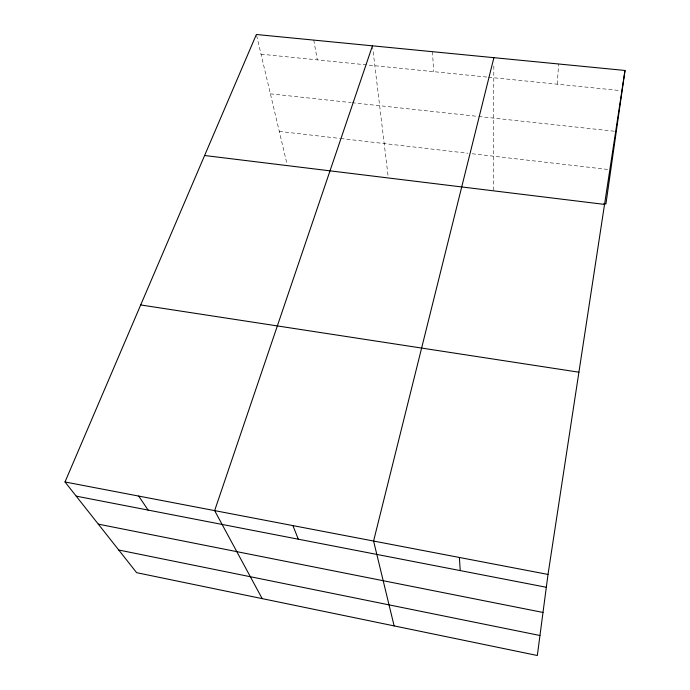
<?xml version="1.0" encoding="UTF-8"?>
<svg xmlns="http://www.w3.org/2000/svg" width="690" height="690" viewBox="0 0 690 690"><rect width="100%" height="100%" fill="white"/><g stroke="black" fill="none" stroke-linecap="round" stroke-linejoin="round"><path stroke-width="0.52" stroke-dasharray="3.45 2.59" d="M493.272 190.224L493.859 64.015M557.192 84.18L558.659 63.998M261.018 54.182L487.468 77.116M488.52 77.228L619.974 90.545M270.402 93.823L350.986 102.586M352.047 102.707L477.609 116.36M478.679 116.481L616.282 131.445M279.286 131.402L339.687 138.397M340.748 138.518L467.958 153.258M472.21 153.749L607.623 169.43M256.611 35.535L287.014 164.039M313.76 40.098L317.314 59.883M372.453 45.825L388.125 176.338M432.483 51.681L433.656 71.674"/><path stroke-width="1.03" d="M625.002 70.466L548.015 574.434L537.329 655.5L136.637 572.674L64.998 481.965L256.361 34.5L625.002 70.466L605.915 203.981L603.81 203.731M493.893 57.675L373.583 541.038L394.128 625.899M372.453 45.825L214.642 510.609L262.174 598.618M204.611 155.509L604.543 204.404M140.7 304.954L578.91 372.203M64.998 481.965L548.015 574.434M76.193 496.145L546.325 587.276M98.308 524.141L543.004 612.453M118.74 550.016L539.968 635.499M138.707 496.075L148.091 510.082M292.896 525.59L298.313 539.201M459.385 557.46L460.239 570.587"/></g></svg>
